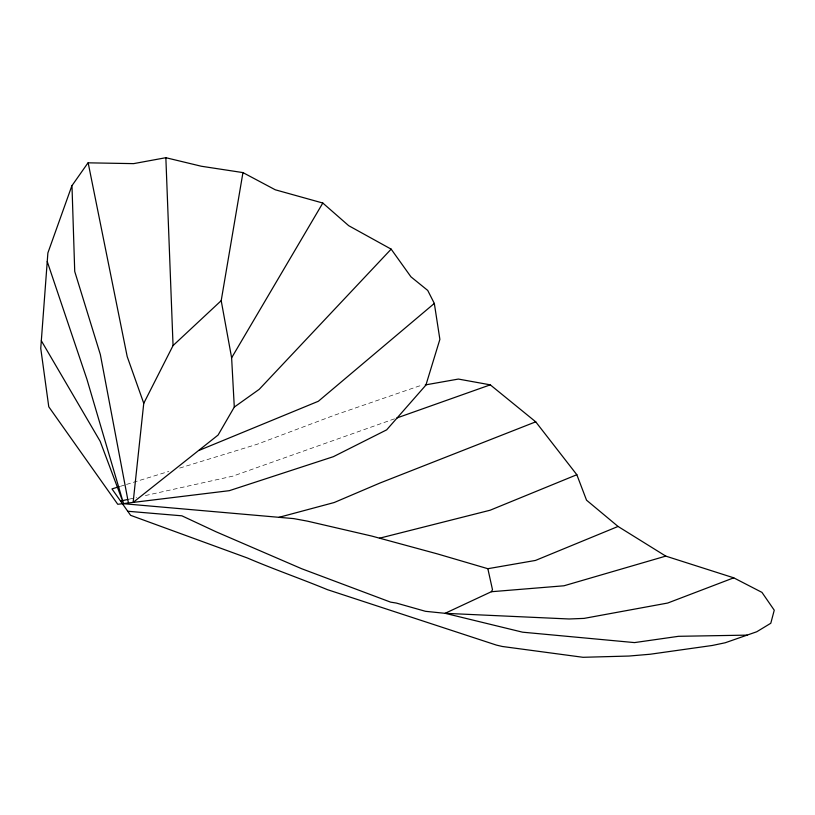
<?xml version="1.0" encoding="UTF-8"?>
<svg xmlns="http://www.w3.org/2000/svg" width="815" height="815" viewBox="0 0 815 815"><rect width="100%" height="100%" fill="white"/><g stroke="black" fill="none" stroke-linecap="round" stroke-linejoin="round"><path stroke-width="0.61" stroke-dasharray="4.08 3.06" d="M394.501 418.818L232.876 476.133L145.233 495.581M120.447 486.311L125.276 484.823M126.488 484.446L168.797 471.437M179.677 468.085L257.041 444.297L334.354 415.232L419.124 386.025L422.802 385.373M129.188 499.147L136.594 497.507"/><path stroke-width="1.22" d="M71.985 185.637L88.02 162.827L133.64 163.632L165.853 157.703L201.366 166.25L242.952 172.597L221.201 300.664L173.055 345.57L143.756 403.303L133.13 502.417L218.084 435.057L234.292 407.082L259.231 389.326L391.159 249.146L410.954 276.835L427.732 290.435L434.324 303.424L439.876 339.366L425.899 385.108L386.667 429.851L333.355 456.685L229.321 490.671L117.757 504.291L48.768 406.777L40.75 348.372L47.881 252.945L71.975 185.494L74.725 271.446L100.337 354.505L128.444 502.987M127.741 511.25L181.877 515.813L216.107 531.808L301.733 568.758L390.619 602.142L396.294 603.049L425.481 611.311L445.092 613.318L491.323 591.731L492.494 589.724L487.849 568.707L437.309 553.874L371.935 536.107L307.428 521.142L293.757 518.615L122.342 503.609M234.292 407.082L231.623 357.805L322.811 203.037L348.698 225.684L391.159 249.146M434.324 303.424L318.349 401.265L199.227 450.328M119.235 486.677L111.981 488.908L130.604 515.324L247.383 557.99C273.728 569.267 300.939 578.732 327.416 589.653L496.447 645.103L502.366 646.489L583.031 657.298L628.997 656.044L650.146 654.241L712.351 645.46L725.218 642.76L756.778 631.747L770.796 623.251L774.25 610.201L761.964 592.383L733.734 577.825L665.774 556.115L618.055 526.459L535.516 560.425L487.849 568.707M618.055 526.459L586.535 500.186L576.837 474.727L490.11 510.231L379.474 538.216M576.837 474.727L535.73 421.834L379.922 483.04L334.191 502.529L279.015 517.321M733.734 577.825L667.699 603.039L584.08 618.391L569.094 618.982L445.092 613.318L522.578 632.185L634.508 642.597L678.528 636.311L747.06 635.13M396.895 417.963L490.284 384.843L535.73 421.834M665.774 556.115L563.97 585.781L491.323 591.731M120.549 501.062L127.955 499.422M425.257 384.935L458.387 379.067L490.284 384.843M322.811 203.037L275.256 189.783L242.952 172.597M41.321 340.741L100.163 441.292L123.544 503.589L86.92 379.24L47.239 261.544M143.756 403.303L127.201 356.593L88.163 162.827M221.201 300.664L231.623 357.805M165.853 157.703L173.055 345.57"/></g></svg>
